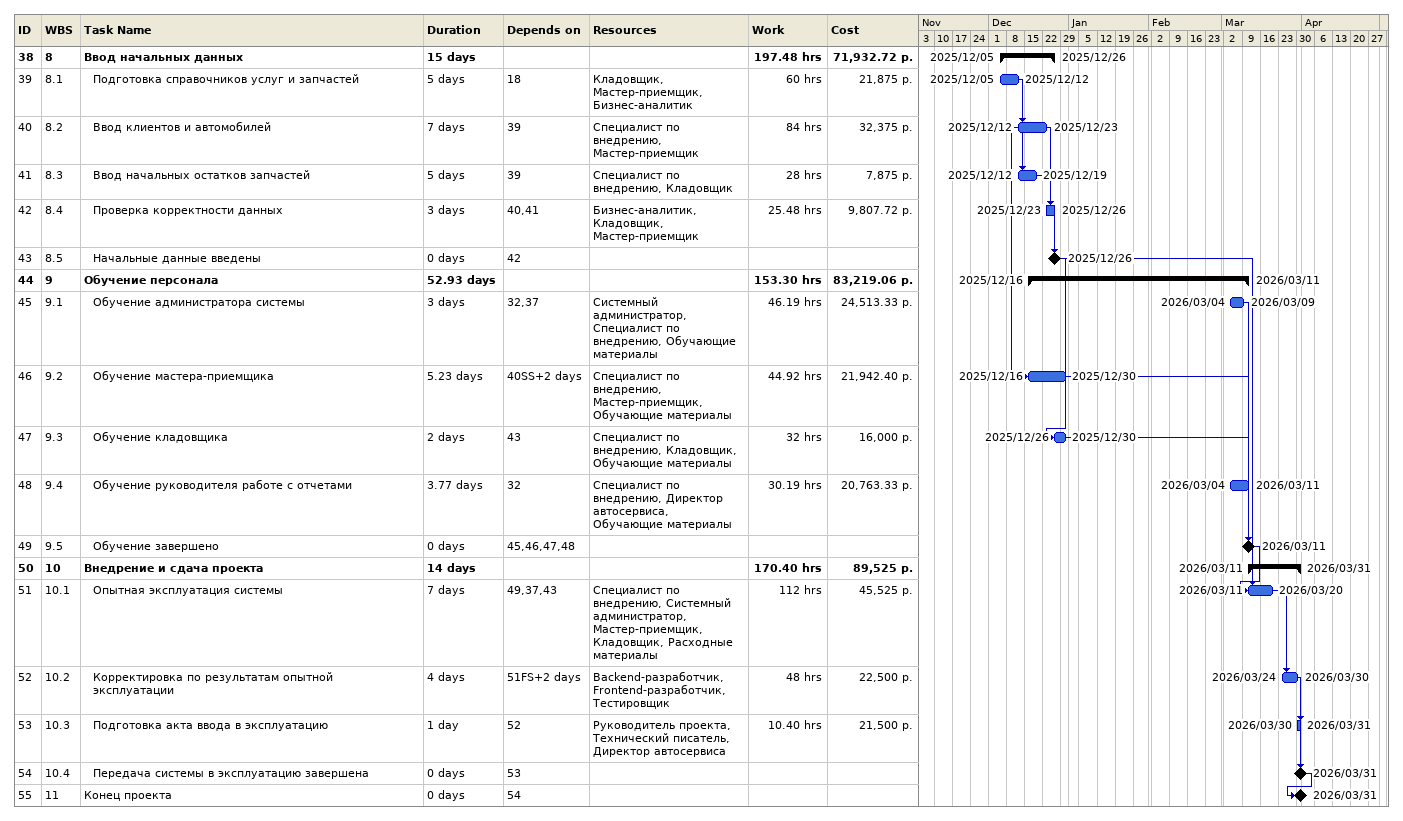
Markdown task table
| ID | WBS | Task | Duration | Start | Finish | Predecessors | Resources | Work (h) | Cost (р.) |
|---|---|---|---|---|---|---|---|---|---|
| 38 | 8 | **Ввод начальных данных** | 15d | 2025-12-05 | 2025-12-26 |  |  | 197.48 | 71932.72 |
| 39 | 8.1 | Подготовка справочников услуг и запчастей | 5d | 2025-12-05 | 2025-12-12 | 18 | Кладовщик, Мастер-приемщик, Бизнес-аналитик | 60 | 21875 |
| 40 | 8.2 | Ввод клиентов и автомобилей | 7d | 2025-12-12 | 2025-12-23 | 39 | Специалист по внедрению, Мастер-приемщик | 84 | 32375 |
| 41 | 8.3 | Ввод начальных остатков запчастей | 5d | 2025-12-12 | 2025-12-19 | 39 | Специалист по внедрению, Кладовщик | 28 | 7875 |
| 42 | 8.4 | Проверка корректности данных | 3d | 2025-12-23 | 2025-12-26 | 40, 41 | Бизнес-аналитик, Кладовщик, Мастер-приемщик | 25.48 | 9807.72 |
| 43 | 8.5 | Начальные данные введены | 0d | 2025-12-26 | 2025-12-26 | 42 |  |  |  |
| 44 | 9 | **Обучение персонала** | 52.93d | 2025-12-16 | 2026-03-11 |  |  | 153.30 | 83219.06 |
| 45 | 9.1 | Обучение администратора системы | 3d | 2026-03-04 | 2026-03-09 | 32, 37 | Системный администратор, Специалист по внедрению, Обучающие материалы | 46.19 | 24513.33 |
| 46 | 9.2 | Обучение мастера-приемщика | 5.23d | 2025-12-16 | 2025-12-30 | 40SS+2d | Специалист по внедрению, Мастер-приемщик, Обучающие материалы | 44.92 | 21942.40 |
| 47 | 9.3 | Обучение кладовщика | 2d | 2025-12-26 | 2025-12-30 | 43 | Специалист по внедрению, Кладовщик, Обучающие материалы | 32 | 16000 |
| 48 | 9.4 | Обучение руководителя работе с отчетами | 3.77d | 2026-03-04 | 2026-03-11 | 32 | Специалист по внедрению, Директор автосервиса, Обучающие материалы | 30.19 | 20763.33 |
| 49 | 9.5 | Обучение завершено | 0d | 2026-03-11 | 2026-03-11 | 45, 46, 47, 48 |  |  |  |
| 50 | 10 | **Внедрение и сдача проекта** | 14d | 2026-03-11 | 2026-03-31 |  |  | 170.40 | 89525 |
| 51 | 10.1 | Опытная эксплуатация системы | 7d | 2026-03-11 | 2026-03-20 | 49, 37, 43 | Специалист по внедрению, Системный администратор, Мастер-приемщик, Кладовщик, Расходные материалы | 112 | 45525 |
| 52 | 10.2 | Корректировка по результатам опытной эксплуатации | 4d | 2026-03-24 | 2026-03-30 | 51FS+2d | Backend-разработчик, Frontend-разработчик, Тестировщик | 48 | 22500 |
| 53 | 10.3 | Подготовка акта ввода в эксплуатацию | 1d | 2026-03-30 | 2026-03-31 | 52 | Руководитель проекта, Технический писатель, Директор автосервиса | 10.40 | 21500 |
| 54 | 10.4 | Передача системы в эксплуатацию завершена | 0d | 2026-03-31 | 2026-03-31 | 53 |  |  |  |
| 55 | 11 | Конец проекта | 0d | 2026-03-31 | 2026-03-31 | 54 |  |  |  |
